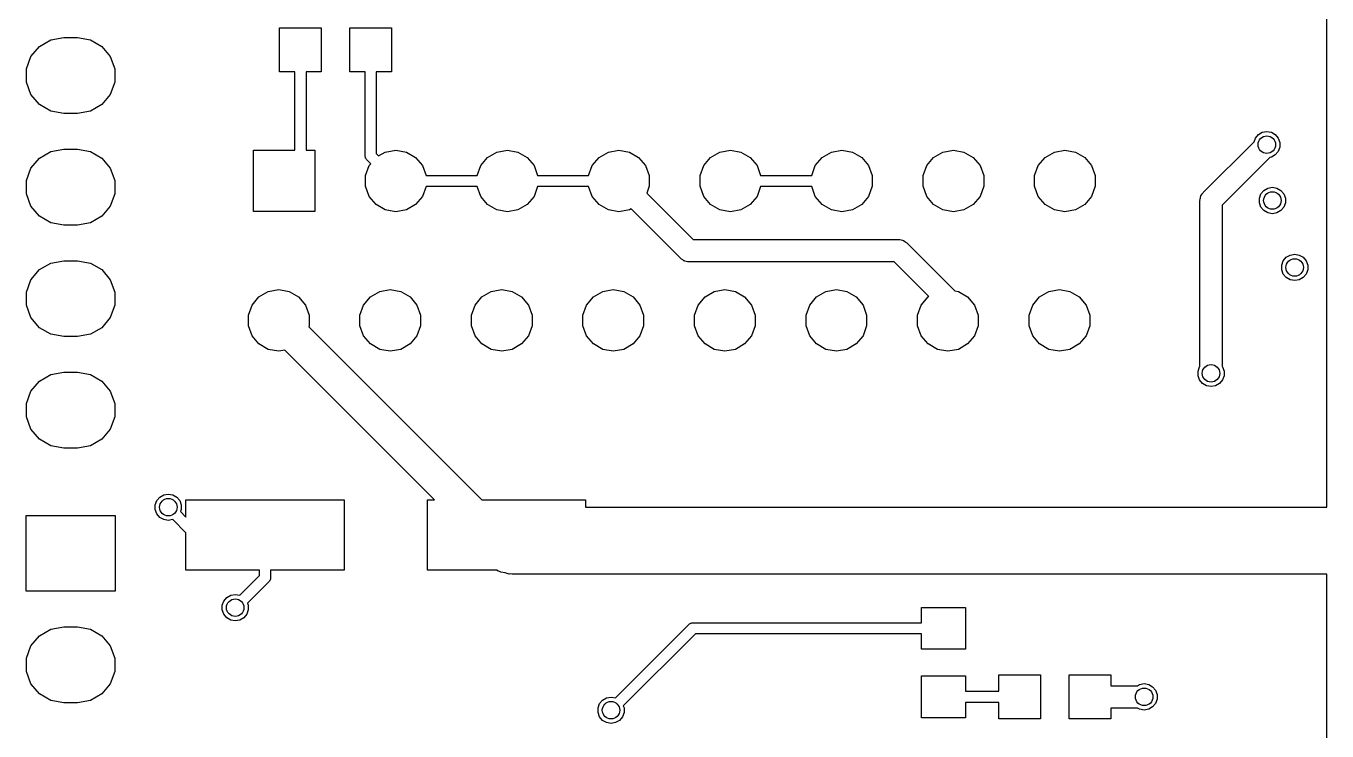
# Model space of a CAD drawing. Extents: x 10 to 287, y -200 to -10.
# Drawn here: x 82.48 to 112.11, y -87.65 to -71.59 of the extents above; entities that cross this region are included whole.
import ezdxf

# ---------------------------------------------------------------- set-up
doc = ezdxf.new("R2010")
doc.units = 0
doc.header["$MEASUREMENT"] = 0
doc.layers.add('BLACK', color=7, linetype='CONTINUOUS')

msp = doc.modelspace()

# ---------------------------------------------------------------- linework, layer by layer
at = {"layer": 'Black'}
for p, q in [((112.111, -82.55), (112.109, -68.326)), ((88.2599, -72.6364), (88.2599, -71.6356)), ((88.2599, -71.6356), (89.2099, -71.6356)), ((89.2099, -71.6356), (89.2099, -72.6364)), ((89.8601, -72.6364), (89.8601, -71.6356)), ((89.8601, -71.6356), (90.8101, -71.6356)), ((90.8101, -71.6356), (90.8101, -72.6364)), ((82.7886, -72.0584), (83.0483, -71.9085)), ((83.0483, -71.9085), (83.3437, -71.8564)), ((83.3437, -71.8564), (83.6563, -71.8564)), ((83.6563, -71.8564), (83.9517, -71.9085)), ((83.9517, -71.9085), (84.2114, -72.0584)), ((82.4932, -72.57), (82.5958, -72.2882)), ((82.5958, -72.2882), (82.7886, -72.0584)), ((84.2114, -72.0584), (84.4042, -72.2882)), ((84.4042, -72.2882), (84.5068, -72.57)), ((82.4932, -72.87), (82.4932, -72.57)), ((84.5068, -72.57), (84.5068, -72.87)), ((82.5958, -73.1518), (82.4932, -72.87)), ((84.5068, -72.87), (84.4042, -73.1518)), ((88.6079, -72.6364), (88.2599, -72.6364)), ((88.6079, -74.422), (88.6079, -72.6364)), ((89.2099, -72.6364), (88.8619, -72.6364)), ((88.8619, -72.6364), (88.8619, -74.422)), ((90.2081, -72.6364), (89.8601, -72.6364)), ((90.2081, -74.549), (90.2081, -72.6364)), ((90.8101, -72.6364), (90.4621, -72.6364)), ((90.4621, -72.6364), (90.4621, -74.4964)), ((82.7886, -73.3816), (82.5958, -73.1518)), ((84.4042, -73.1518), (84.2114, -73.3816)), ((83.0483, -73.5315), (82.7886, -73.3816)), ((84.2114, -73.3816), (83.9517, -73.5315)), ((83.3437, -73.5836), (83.0483, -73.5315)), ((83.6563, -73.5836), (83.3437, -73.5836)), ((83.9517, -73.5315), (83.6563, -73.5836)), ((110.483, -74.1446), (110.551, -74.0645)), ((110.551, -74.0645), (110.641, -74.0123)), ((110.641, -74.0123), (110.744, -73.9941)), ((110.744, -73.9941), (110.847, -74.0123)), ((110.847, -74.0123), (110.937, -74.0645)), ((110.937, -74.0645), (111.005, -74.1446)), ((109.294, -75.3854), (110.454, -74.226)), ((110.454, -74.226), (110.483, -74.1446)), ((111.005, -74.1446), (111.04, -74.2428)), ((111.04, -74.3472), (111.005, -74.4454)), ((111.04, -74.2428), (111.04, -74.3472)), ((82.5958, -74.8282), (82.7886, -74.5984)), ((82.7886, -74.5984), (83.0483, -74.4485)), ((83.0483, -74.4485), (83.3437, -74.3964)), ((83.3437, -74.3964), (83.6563, -74.3964)), ((83.6563, -74.3964), (83.9517, -74.4485)), ((83.9517, -74.4485), (84.2114, -74.5984)), ((84.2114, -74.5984), (84.4042, -74.8282)), ((87.6681, -75.819), (87.6681, -74.422)), ((87.6681, -74.422), (88.6079, -74.422)), ((88.8619, -74.422), (89.0651, -74.422)), ((89.0651, -74.422), (89.0651, -75.819)), ((90.2091, -74.5545), (90.2081, -74.549)), ((90.2086, -74.5601), (90.2091, -74.5545)), ((90.2129, -74.5761), (90.2086, -74.5601)), ((90.2158, -74.5924), (90.2129, -74.5761)), ((90.2186, -74.5973), (90.2158, -74.5924)), ((90.22, -74.6027), (90.2186, -74.5973)), ((90.2295, -74.6163), (90.22, -74.6027)), ((90.2378, -74.6306), (90.2295, -74.6163)), ((90.2421, -74.6342), (90.2378, -74.6306)), ((90.2453, -74.6388), (90.2421, -74.6342)), ((90.3345, -74.728), (90.2453, -74.6388)), ((90.4621, -74.4964), (90.515, -74.5493)), ((90.515, -74.5493), (90.6668, -74.4616)), ((90.6668, -74.4616), (90.9066, -74.4193)), ((90.9066, -74.4193), (91.1464, -74.4616)), ((91.1464, -74.4616), (91.3573, -74.5834)), ((91.3573, -74.5834), (91.5138, -74.7699)), ((92.8394, -74.7699), (92.9959, -74.5834)), ((92.9959, -74.5834), (93.2068, -74.4616)), ((93.2068, -74.4616), (93.4466, -74.4193)), ((93.4466, -74.4193), (93.6864, -74.4616)), ((93.6864, -74.4616), (93.8973, -74.5834)), ((93.8973, -74.5834), (94.0538, -74.7699)), ((95.3794, -74.7699), (95.5359, -74.5834)), ((95.5359, -74.5834), (95.7468, -74.4616)), ((95.7468, -74.4616), (95.9866, -74.4193)), ((95.9866, -74.4193), (96.2264, -74.4616)), ((96.2264, -74.4616), (96.4373, -74.5834)), ((96.4373, -74.5834), (96.5938, -74.7699)), ((97.9194, -74.7699), (98.0759, -74.5834)), ((98.0759, -74.5834), (98.2868, -74.4616)), ((98.2868, -74.4616), (98.5266, -74.4193)), ((98.5266, -74.4193), (98.7664, -74.4616)), ((98.7664, -74.4616), (98.9773, -74.5834)), ((98.9773, -74.5834), (99.1338, -74.7699)), ((100.459, -74.7699), (100.616, -74.5834)), ((100.616, -74.5834), (100.827, -74.4616)), ((100.827, -74.4616), (101.067, -74.4193)), ((101.067, -74.4193), (101.306, -74.4616)), ((101.306, -74.4616), (101.517, -74.5834)), ((101.517, -74.5834), (101.674, -74.7699)), ((102.999, -74.7699), (103.156, -74.5834)), ((103.156, -74.5834), (103.367, -74.4616)), ((103.367, -74.4616), (103.607, -74.4193)), ((103.607, -74.4193), (103.846, -74.4616)), ((103.846, -74.4616), (104.057, -74.5834)), ((104.057, -74.5834), (104.214, -74.7699)), ((105.539, -74.7699), (105.696, -74.5834)), ((105.696, -74.5834), (105.907, -74.4616)), ((105.907, -74.4616), (106.147, -74.4193)), ((106.147, -74.4193), (106.386, -74.4616)), ((106.386, -74.4616), (106.597, -74.5834)), ((106.597, -74.5834), (106.754, -74.7699)), ((110.815, -74.5834), (109.728, -75.6702)), ((110.847, -74.5777), (110.815, -74.5834)), ((110.937, -74.5255), (110.847, -74.5777)), ((111.005, -74.4454), (110.937, -74.5255)), ((82.4932, -75.11), (82.5958, -74.8282)), ((84.4042, -74.8282), (84.5068, -75.11)), ((90.2161, -74.9987), (90.2994, -74.7699)), ((90.2994, -74.7699), (90.3345, -74.728)), ((91.5138, -74.7699), (91.5952, -74.9935)), ((92.758, -74.9935), (92.8394, -74.7699)), ((94.0538, -74.7699), (94.1352, -74.9935)), ((95.298, -74.9935), (95.3794, -74.7699)), ((96.5938, -74.7699), (96.6771, -74.9987)), ((97.8361, -74.9987), (97.9194, -74.7699)), ((99.1338, -74.7699), (99.2152, -74.9935)), ((100.378, -74.9935), (100.459, -74.7699)), ((101.674, -74.7699), (101.757, -74.9987)), ((102.916, -74.9987), (102.999, -74.7699)), ((104.214, -74.7699), (104.297, -74.9987)), ((105.456, -74.9987), (105.539, -74.7699)), ((106.754, -74.7699), (106.837, -74.9987)), ((82.4932, -75.41), (82.4932, -75.11)), ((84.5068, -75.11), (84.5068, -75.41)), ((90.2161, -75.2423), (90.2161, -74.9987)), ((90.2994, -75.4711), (90.2161, -75.2423)), ((91.5952, -75.2475), (91.5138, -75.4711)), ((91.5952, -74.9935), (92.758, -74.9935)), ((92.758, -75.2475), (91.5952, -75.2475)), ((92.8394, -75.4711), (92.758, -75.2475)), ((94.1352, -75.2475), (94.0538, -75.4711)), ((94.1352, -74.9935), (95.298, -74.9935)), ((95.298, -75.2475), (94.1352, -75.2475)), ((95.3794, -75.4711), (95.298, -75.2475)), ((96.6771, -75.2423), (96.6212, -75.3959)), ((96.6771, -74.9987), (96.6771, -75.2423)), ((97.8361, -75.2423), (97.8361, -74.9987)), ((97.9194, -75.4711), (97.8361, -75.2423)), ((99.2152, -75.2475), (99.1338, -75.4711)), ((99.2152, -74.9935), (100.378, -74.9935)), ((100.378, -75.2475), (99.2152, -75.2475)), ((100.459, -75.4711), (100.378, -75.2475)), ((101.757, -75.2423), (101.674, -75.4711)), ((101.757, -74.9987), (101.757, -75.2423)), ((102.916, -75.2423), (102.916, -74.9987)), ((102.999, -75.4711), (102.916, -75.2423)), ((104.297, -75.2423), (104.214, -75.4711)), ((104.297, -74.9987), (104.297, -75.2423)), ((105.456, -75.2423), (105.456, -74.9987)), ((105.539, -75.4711), (105.456, -75.2423)), ((106.837, -75.2423), (106.754, -75.4711)), ((106.837, -74.9987), (106.837, -75.2423)), ((82.5958, -75.6918), (82.4932, -75.41)), ((84.5068, -75.41), (84.4042, -75.6918)), ((90.4559, -75.6576), (90.2994, -75.4711)), ((91.5138, -75.4711), (91.3573, -75.6576)), ((92.9959, -75.6576), (92.8394, -75.4711)), ((94.0538, -75.4711), (93.8973, -75.6576)), ((95.5359, -75.6576), (95.3794, -75.4711)), ((96.6212, -75.3959), (97.6793, -76.454)), ((98.0759, -75.6576), (97.9194, -75.4711)), ((99.1338, -75.4711), (98.9773, -75.6576)), ((100.616, -75.6576), (100.459, -75.4711)), ((101.674, -75.4711), (101.517, -75.6576)), ((103.156, -75.6576), (102.999, -75.4711)), ((104.214, -75.4711), (104.057, -75.6576)), ((105.696, -75.6576), (105.539, -75.4711)), ((106.754, -75.4711), (106.597, -75.6576)), ((109.22, -75.565), (109.222, -75.554)), ((109.221, -75.5429), (109.23, -75.5108)), ((109.222, -75.554), (109.221, -75.5429)), ((109.23, -75.5108), (109.235, -75.4781)), ((109.235, -75.4781), (109.241, -75.4684)), ((109.241, -75.4684), (109.244, -75.4577)), ((109.244, -75.4577), (109.263, -75.4305)), ((109.263, -75.4305), (109.279, -75.4017)), ((109.279, -75.4017), (109.288, -75.3945)), ((109.288, -75.3945), (109.294, -75.3854)), ((110.575, -75.5128), (110.61, -75.4146)), ((110.575, -75.6172), (110.575, -75.5128)), ((110.61, -75.4146), (110.678, -75.3345)), ((110.678, -75.3345), (110.768, -75.2823)), ((110.768, -75.2823), (110.871, -75.2641)), ((110.871, -75.2641), (110.974, -75.2823)), ((110.974, -75.2823), (111.064, -75.3345)), ((111.064, -75.3345), (111.132, -75.4146)), ((111.132, -75.4146), (111.167, -75.5128)), ((111.167, -75.5128), (111.167, -75.6172)), ((82.7886, -75.9216), (82.5958, -75.6918)), ((84.4042, -75.6918), (84.2114, -75.9216)), ((89.0651, -75.819), (87.6681, -75.819)), ((90.6668, -75.7794), (90.4559, -75.6576)), ((90.9066, -75.8217), (90.6668, -75.7794)), ((91.1464, -75.7794), (90.9066, -75.8217)), ((91.3573, -75.6576), (91.1464, -75.7794)), ((93.2068, -75.7794), (92.9959, -75.6576)), ((93.4466, -75.8217), (93.2068, -75.7794)), ((93.6864, -75.7794), (93.4466, -75.8217)), ((93.8973, -75.6576), (93.6864, -75.7794)), ((95.7468, -75.7794), (95.5359, -75.6576)), ((95.9866, -75.8217), (95.7468, -75.7794)), ((96.2264, -75.7794), (95.9866, -75.8217)), ((96.2644, -75.7575), (96.2264, -75.7794)), ((97.3945, -76.8876), (96.2644, -75.7575)), ((98.2868, -75.7794), (98.0759, -75.6576)), ((98.5266, -75.8217), (98.2868, -75.7794)), ((98.7664, -75.7794), (98.5266, -75.8217)), ((98.9773, -75.6576), (98.7664, -75.7794)), ((100.827, -75.7794), (100.616, -75.6576)), ((101.067, -75.8217), (100.827, -75.7794)), ((101.306, -75.7794), (101.067, -75.8217)), ((101.517, -75.6576), (101.306, -75.7794)), ((103.367, -75.7794), (103.156, -75.6576)), ((103.607, -75.8217), (103.367, -75.7794)), ((103.846, -75.7794), (103.607, -75.8217)), ((104.057, -75.6576), (103.846, -75.7794)), ((105.907, -75.7794), (105.696, -75.6576)), ((106.147, -75.8217), (105.907, -75.7794)), ((106.386, -75.7794), (106.147, -75.8217)), ((106.597, -75.6576), (106.386, -75.7794)), ((109.22, -79.3438), (109.22, -75.565)), ((109.728, -75.6702), (109.728, -79.3438)), ((110.61, -75.7154), (110.575, -75.6172)), ((110.678, -75.7955), (110.61, -75.7154)), ((110.768, -75.8477), (110.678, -75.7955)), ((110.871, -75.8659), (110.768, -75.8477)), ((110.974, -75.8477), (110.871, -75.8659)), ((111.064, -75.7955), (110.974, -75.8477)), ((111.132, -75.7154), (111.064, -75.7955)), ((111.167, -75.6172), (111.132, -75.7154)), ((83.0483, -76.0715), (82.7886, -75.9216)), ((83.3437, -76.1236), (83.0483, -76.0715)), ((83.6563, -76.1236), (83.3437, -76.1236)), ((83.9517, -76.0715), (83.6563, -76.1236)), ((84.2114, -75.9216), (83.9517, -76.0715)), ((97.6793, -76.454), (102.362, -76.454)), ((102.362, -76.454), (102.373, -76.4559)), ((102.373, -76.4559), (102.384, -76.455)), ((102.384, -76.455), (102.416, -76.4636)), ((102.416, -76.4636), (102.449, -76.4693)), ((102.449, -76.4693), (102.459, -76.4749)), ((102.459, -76.4749), (102.469, -76.4778)), ((102.469, -76.4778), (102.497, -76.4968)), ((102.497, -76.4968), (102.525, -76.5134)), ((102.525, -76.5134), (102.532, -76.522)), ((102.532, -76.522), (102.542, -76.5284)), ((102.542, -76.5284), (103.635, -77.6217)), ((82.7886, -77.1384), (83.0483, -76.9885)), ((83.0483, -76.9885), (83.3437, -76.9364)), ((83.3437, -76.9364), (83.6563, -76.9364)), ((83.6563, -76.9364), (83.9517, -76.9885)), ((83.9517, -76.9885), (84.2114, -77.1384)), ((97.4036, -76.894), (97.3945, -76.8876)), ((97.4108, -76.9026), (97.4036, -76.894)), ((97.4396, -76.9192), (97.4108, -76.9026)), ((97.4668, -76.9382), (97.4396, -76.9192)), ((97.4775, -76.9411), (97.4668, -76.9382)), ((97.4872, -76.9467), (97.4775, -76.9411)), ((97.5199, -76.9524), (97.4872, -76.9467)), ((97.552, -76.961), (97.5199, -76.9524)), ((97.5631, -76.9601), (97.552, -76.961)), ((97.5741, -76.962), (97.5631, -76.9601)), ((102.257, -76.962), (97.5741, -76.962)), ((103.044, -77.7495), (102.257, -76.962)), ((111.083, -77.0368), (111.118, -76.9386)), ((111.083, -77.1412), (111.083, -77.0368)), ((111.118, -76.9386), (111.186, -76.8585)), ((111.186, -76.8585), (111.276, -76.8063)), ((111.276, -76.8063), (111.379, -76.7881)), ((111.379, -76.7881), (111.482, -76.8063)), ((111.482, -76.8063), (111.572, -76.8585)), ((111.572, -76.8585), (111.64, -76.9386)), ((111.64, -76.9386), (111.675, -77.0368)), ((111.675, -77.0368), (111.675, -77.1412)), ((82.5958, -77.3682), (82.7886, -77.1384)), ((84.2114, -77.1384), (84.4042, -77.3682)), ((111.118, -77.2394), (111.083, -77.1412)), ((111.186, -77.3195), (111.118, -77.2394)), ((111.276, -77.3717), (111.186, -77.3195)), ((111.572, -77.3195), (111.482, -77.3717)), ((111.64, -77.2394), (111.572, -77.3195)), ((111.675, -77.1412), (111.64, -77.2394)), ((82.4932, -77.65), (82.5958, -77.3682)), ((84.4042, -77.3682), (84.5068, -77.65)), ((87.9998, -77.6366), (88.2396, -77.5943)), ((88.2396, -77.5943), (88.4794, -77.6366)), ((90.5398, -77.6366), (90.7796, -77.5943)), ((90.7796, -77.5943), (91.0194, -77.6366)), ((93.0798, -77.6366), (93.3196, -77.5943)), ((93.3196, -77.5943), (93.5594, -77.6366)), ((95.6198, -77.6366), (95.8596, -77.5943)), ((95.8596, -77.5943), (96.0994, -77.6366)), ((98.1598, -77.6366), (98.3996, -77.5943)), ((98.3996, -77.5943), (98.6394, -77.6366)), ((100.7, -77.6366), (100.94, -77.5943)), ((100.94, -77.5943), (101.179, -77.6366)), ((103.635, -77.6217), (103.719, -77.6366)), ((105.78, -77.6366), (106.02, -77.5943)), ((106.02, -77.5943), (106.259, -77.6366)), ((111.379, -77.3899), (111.276, -77.3717)), ((111.482, -77.3717), (111.379, -77.3899)), ((82.4932, -77.95), (82.4932, -77.65)), ((84.5068, -77.65), (84.5068, -77.95)), ((87.6324, -77.9449), (87.7889, -77.7584)), ((87.7889, -77.7584), (87.9998, -77.6366)), ((88.4794, -77.6366), (88.6903, -77.7584)), ((88.6903, -77.7584), (88.8468, -77.9449)), ((90.1724, -77.9449), (90.3289, -77.7584)), ((90.3289, -77.7584), (90.5398, -77.6366)), ((91.0194, -77.6366), (91.2303, -77.7584)), ((91.2303, -77.7584), (91.3868, -77.9449)), ((92.7124, -77.9449), (92.8689, -77.7584)), ((92.8689, -77.7584), (93.0798, -77.6366)), ((93.5594, -77.6366), (93.7703, -77.7584)), ((93.7703, -77.7584), (93.9268, -77.9449)), ((95.2524, -77.9449), (95.4089, -77.7584)), ((95.4089, -77.7584), (95.6198, -77.6366)), ((96.0994, -77.6366), (96.3103, -77.7584)), ((96.3103, -77.7584), (96.4668, -77.9449)), ((97.7924, -77.9449), (97.9489, -77.7584)), ((97.9489, -77.7584), (98.1598, -77.6366)), ((98.6394, -77.6366), (98.8503, -77.7584)), ((98.8503, -77.7584), (99.0068, -77.9449)), ((100.332, -77.9449), (100.489, -77.7584)), ((100.489, -77.7584), (100.7, -77.6366)), ((101.179, -77.6366), (101.39, -77.7584)), ((101.39, -77.7584), (101.547, -77.9449)), ((102.872, -77.9449), (103.029, -77.7584)), ((103.029, -77.7584), (103.044, -77.7495)), ((103.719, -77.6366), (103.93, -77.7584)), ((103.93, -77.7584), (104.087, -77.9449)), ((105.412, -77.9449), (105.569, -77.7584)), ((105.569, -77.7584), (105.78, -77.6366)), ((106.259, -77.6366), (106.47, -77.7584)), ((106.47, -77.7584), (106.627, -77.9449)), ((82.5958, -78.2318), (82.4932, -77.95)), ((84.5068, -77.95), (84.4042, -78.2318)), ((87.5491, -78.1737), (87.6324, -77.9449)), ((87.5491, -78.4173), (87.5491, -78.1737)), ((88.8468, -77.9449), (88.9301, -78.1737)), ((88.9301, -78.1737), (88.9301, -78.4173)), ((90.0891, -78.1737), (90.1724, -77.9449)), ((90.0891, -78.4173), (90.0891, -78.1737)), ((91.3868, -77.9449), (91.4701, -78.1737)), ((91.4701, -78.1737), (91.4701, -78.4173)), ((92.6291, -78.1737), (92.7124, -77.9449)), ((92.6291, -78.4173), (92.6291, -78.1737)), ((93.9268, -77.9449), (94.0101, -78.1737)), ((94.0101, -78.1737), (94.0101, -78.4173)), ((95.1691, -78.1737), (95.2524, -77.9449)), ((95.1691, -78.4173), (95.1691, -78.1737)), ((96.4668, -77.9449), (96.5501, -78.1737)), ((96.5501, -78.1737), (96.5501, -78.4173)), ((97.7091, -78.1737), (97.7924, -77.9449)), ((97.7091, -78.4173), (97.7091, -78.1737)), ((99.0068, -77.9449), (99.0901, -78.1737)), ((99.0901, -78.1737), (99.0901, -78.4173)), ((100.249, -78.1737), (100.332, -77.9449)), ((100.249, -78.4173), (100.249, -78.1737)), ((101.547, -77.9449), (101.63, -78.1737)), ((101.63, -78.1737), (101.63, -78.4173)), ((102.789, -78.1737), (102.872, -77.9449)), ((102.789, -78.4173), (102.789, -78.1737)), ((104.087, -77.9449), (104.17, -78.1737)), ((104.17, -78.1737), (104.17, -78.4173)), ((105.329, -78.1737), (105.412, -77.9449)), ((105.329, -78.4173), (105.329, -78.1737)), ((106.627, -77.9449), (106.71, -78.1737)), ((106.71, -78.1737), (106.71, -78.4173)), ((82.7886, -78.4616), (82.5958, -78.2318)), ((83.0483, -78.6115), (82.7886, -78.4616)), ((84.2114, -78.4616), (83.9517, -78.6115)), ((84.4042, -78.2318), (84.2114, -78.4616)), ((87.6324, -78.6461), (87.5491, -78.4173)), ((88.9301, -78.4173), (88.9221, -78.4392)), ((88.9221, -78.4392), (92.8678, -82.3849)), ((90.1724, -78.6461), (90.0891, -78.4173)), ((91.4701, -78.4173), (91.3868, -78.6461)), ((92.7124, -78.6461), (92.6291, -78.4173)), ((94.0101, -78.4173), (93.9268, -78.6461)), ((95.2524, -78.6461), (95.1691, -78.4173)), ((96.5501, -78.4173), (96.4668, -78.6461)), ((97.7924, -78.6461), (97.7091, -78.4173)), ((99.0901, -78.4173), (99.0068, -78.6461)), ((100.332, -78.6461), (100.249, -78.4173)), ((101.63, -78.4173), (101.547, -78.6461)), ((102.872, -78.6461), (102.789, -78.4173)), ((104.17, -78.4173), (104.087, -78.6461)), ((105.412, -78.6461), (105.329, -78.4173)), ((106.71, -78.4173), (106.627, -78.6461)), ((83.3437, -78.6636), (83.0483, -78.6115)), ((83.6563, -78.6636), (83.3437, -78.6636)), ((83.9517, -78.6115), (83.6563, -78.6636)), ((87.7889, -78.8326), (87.6324, -78.6461)), ((90.3289, -78.8326), (90.1724, -78.6461)), ((91.3868, -78.6461), (91.2303, -78.8326)), ((92.8689, -78.8326), (92.7124, -78.6461)), ((93.9268, -78.6461), (93.7703, -78.8326)), ((95.4089, -78.8326), (95.2524, -78.6461)), ((96.4668, -78.6461), (96.3103, -78.8326)), ((97.9489, -78.8326), (97.7924, -78.6461)), ((99.0068, -78.6461), (98.8503, -78.8326)), ((100.489, -78.8326), (100.332, -78.6461)), ((101.547, -78.6461), (101.39, -78.8326)), ((103.029, -78.8326), (102.872, -78.6461)), ((104.087, -78.6461), (103.93, -78.8326)), ((105.569, -78.8326), (105.412, -78.6461)), ((106.627, -78.6461), (106.47, -78.8326)), ((87.9998, -78.9544), (87.7889, -78.8326)), ((88.2396, -78.9967), (87.9998, -78.9544)), ((88.3776, -78.9723), (88.2396, -78.9967)), ((91.7902, -82.3849), (88.3776, -78.9723)), ((90.5398, -78.9544), (90.3289, -78.8326)), ((90.7796, -78.9967), (90.5398, -78.9544)), ((91.0194, -78.9544), (90.7796, -78.9967)), ((91.2303, -78.8326), (91.0194, -78.9544)), ((93.0798, -78.9544), (92.8689, -78.8326)), ((93.3196, -78.9967), (93.0798, -78.9544)), ((93.5594, -78.9544), (93.3196, -78.9967)), ((93.7703, -78.8326), (93.5594, -78.9544)), ((95.6198, -78.9544), (95.4089, -78.8326)), ((95.8596, -78.9967), (95.6198, -78.9544)), ((96.0994, -78.9544), (95.8596, -78.9967)), ((96.3103, -78.8326), (96.0994, -78.9544)), ((98.1598, -78.9544), (97.9489, -78.8326)), ((98.3996, -78.9967), (98.1598, -78.9544)), ((98.6394, -78.9544), (98.3996, -78.9967)), ((98.8503, -78.8326), (98.6394, -78.9544)), ((100.7, -78.9544), (100.489, -78.8326)), ((100.94, -78.9967), (100.7, -78.9544)), ((101.179, -78.9544), (100.94, -78.9967)), ((101.39, -78.8326), (101.179, -78.9544)), ((103.24, -78.9544), (103.029, -78.8326)), ((103.48, -78.9967), (103.24, -78.9544)), ((103.719, -78.9544), (103.48, -78.9967)), ((103.93, -78.8326), (103.719, -78.9544)), ((105.78, -78.9544), (105.569, -78.8326)), ((106.02, -78.9967), (105.78, -78.9544)), ((106.259, -78.9544), (106.02, -78.9967)), ((106.47, -78.8326), (106.259, -78.9544)), ((109.178, -79.4498), (109.213, -79.3516)), ((109.213, -79.3516), (109.22, -79.3438)), ((109.728, -79.3438), (109.735, -79.3516)), ((109.735, -79.3516), (109.77, -79.4498)), ((82.5958, -79.9082), (82.7886, -79.6784)), ((82.7886, -79.6784), (83.0483, -79.5285)), ((83.0483, -79.5285), (83.3437, -79.4764)), ((83.3437, -79.4764), (83.6563, -79.4764)), ((83.6563, -79.4764), (83.9517, -79.5285)), ((83.9517, -79.5285), (84.2114, -79.6784)), ((84.2114, -79.6784), (84.4042, -79.9082)), ((109.178, -79.5542), (109.178, -79.4498)), ((109.213, -79.6524), (109.178, -79.5542)), ((109.281, -79.7325), (109.213, -79.6524)), ((109.735, -79.6524), (109.667, -79.7325)), ((109.77, -79.5542), (109.735, -79.6524)), ((109.77, -79.4498), (109.77, -79.5542)), ((82.4932, -80.19), (82.5958, -79.9082)), ((84.4042, -79.9082), (84.5068, -80.19)), ((109.371, -79.7847), (109.281, -79.7325)), ((109.474, -79.8029), (109.371, -79.7847)), ((109.577, -79.7847), (109.474, -79.8029)), ((109.667, -79.7325), (109.577, -79.7847)), ((82.4932, -80.49), (82.4932, -80.19)), ((84.5068, -80.19), (84.5068, -80.49)), ((82.5958, -80.7718), (82.4932, -80.49)), ((84.5068, -80.49), (84.4042, -80.7718)), ((82.7886, -81.0016), (82.5958, -80.7718)), ((84.4042, -80.7718), (84.2114, -81.0016)), ((83.0483, -81.1515), (82.7886, -81.0016)), ((83.3437, -81.2036), (83.0483, -81.1515)), ((83.9517, -81.1515), (83.6563, -81.2036)), ((84.2114, -81.0016), (83.9517, -81.1515)), ((83.6563, -81.2036), (83.3437, -81.2036)), ((85.4644, -82.3996), (85.5316, -82.3195)), ((85.5316, -82.3195), (85.6221, -82.2673)), ((85.6221, -82.2673), (85.725, -82.2491)), ((85.725, -82.2491), (85.8279, -82.2673)), ((85.8279, -82.2673), (85.9184, -82.3195)), ((85.9184, -82.3195), (85.9856, -82.3996)), ((85.4287, -82.4978), (85.4644, -82.3996)), ((85.4287, -82.6022), (85.4287, -82.4978)), ((85.4644, -82.7004), (85.4287, -82.6022)), ((85.9856, -82.3996), (86.0213, -82.4978)), ((86.0213, -82.6022), (86.0041, -82.6495)), ((86.0041, -82.6495), (86.1276, -82.773)), ((86.0213, -82.4978), (86.0213, -82.6022)), ((86.1276, -82.773), (86.1276, -82.3849)), ((86.1276, -82.3849), (89.7268, -82.3849)), ((89.7268, -82.3849), (89.7268, -83.9851)), ((91.6292, -83.9851), (91.6292, -82.3849)), ((91.6292, -82.3849), (91.7902, -82.3849)), ((92.8678, -82.3849), (95.2284, -82.3849)), ((95.2284, -82.3849), (95.2284, -82.55)), ((95.2284, -82.55), (112.111, -82.55)), ((82.484, -84.4636), (82.484, -82.7364)), ((82.484, -82.7364), (84.516, -82.7364)), ((84.516, -82.7364), (84.516, -84.4636)), ((85.5316, -82.7805), (85.4644, -82.7004)), ((85.6221, -82.8327), (85.5316, -82.7805)), ((85.725, -82.8509), (85.6221, -82.8327)), ((85.8279, -82.8327), (85.725, -82.8509)), ((85.828, -82.8326), (85.8279, -82.8327)), ((86.1276, -83.1322), (85.828, -82.8326)), ((86.1276, -83.9851), (86.1276, -83.1322)), ((87.8002, -83.9851), (86.1276, -83.9851)), ((87.352, -84.5534), (87.8002, -84.1052)), ((87.8002, -84.1052), (87.8002, -83.9851)), ((89.7268, -83.9851), (88.0542, -83.9851)), ((88.0542, -83.9851), (88.0542, -84.1578)), ((93.2088, -83.9851), (91.6292, -83.9851)), ((93.2338, -84.0026), (93.2088, -83.9851)), ((93.2662, -84.0113), (93.2338, -84.0026)), ((93.2952, -84.028), (93.2662, -84.0113)), ((93.3932, -84.0453), (93.2952, -84.028)), ((93.4894, -84.0711), (93.3932, -84.0453)), ((93.5228, -84.0682), (93.4894, -84.0711)), ((93.5558, -84.074), (93.5228, -84.0682)), ((112.111, -84.074), (93.5558, -84.074)), ((112.114, -98.933), (112.111, -84.074)), ((88.017, -84.2476), (87.5281, -84.7365)), ((88.0202, -84.243), (88.017, -84.2476)), ((88.0245, -84.2395), (88.0202, -84.243)), ((88.0328, -84.2251), (88.0245, -84.2395)), ((88.0423, -84.2115), (88.0328, -84.2251)), ((88.0437, -84.2061), (88.0423, -84.2115)), ((88.0465, -84.2013), (88.0437, -84.2061)), ((88.0494, -84.1849), (88.0465, -84.2013)), ((88.0537, -84.1689), (88.0494, -84.1849)), ((88.0542, -84.1578), (88.0532, -84.1633)), ((88.0532, -84.1633), (88.0537, -84.1689)), ((84.516, -84.4636), (82.484, -84.4636)), ((86.9527, -84.7838), (86.9884, -84.6856)), ((86.9884, -84.6856), (87.0556, -84.6055)), ((87.0556, -84.6055), (87.1461, -84.5533)), ((87.1461, -84.5533), (87.249, -84.5351)), ((87.249, -84.5351), (87.3519, -84.5533)), ((87.3519, -84.5533), (87.352, -84.5534)), ((87.5281, -84.7365), (87.5453, -84.7838)), ((86.9527, -84.8882), (86.9527, -84.7838)), ((86.9884, -84.9864), (86.9527, -84.8882)), ((87.0556, -85.0665), (86.9884, -84.9864)), ((87.5096, -84.9864), (87.4424, -85.0665)), ((87.5453, -84.8882), (87.5096, -84.9864)), ((87.5453, -84.7838), (87.5453, -84.8882)), ((102.878, -85.1789), (102.878, -84.8309)), ((102.878, -84.8309), (103.878, -84.8309)), ((103.878, -84.8309), (103.878, -85.7809)), ((82.7886, -85.4784), (83.0483, -85.3285)), ((83.0483, -85.3285), (83.3437, -85.2764)), ((83.3437, -85.2764), (83.6563, -85.2764)), ((83.6563, -85.2764), (83.9517, -85.3285)), ((83.9517, -85.3285), (84.2114, -85.4784)), ((87.1461, -85.1187), (87.0556, -85.0665)), ((87.249, -85.1369), (87.1461, -85.1187)), ((87.3519, -85.1187), (87.249, -85.1369)), ((87.4424, -85.0665), (87.3519, -85.1187)), ((95.9118, -86.8902), (97.5859, -85.2161)), ((97.5859, -85.2161), (97.5905, -85.2129)), ((97.5905, -85.2129), (97.5941, -85.2086)), ((97.5941, -85.2086), (97.6084, -85.2003)), ((97.6084, -85.2003), (97.622, -85.1908)), ((97.622, -85.1908), (97.6274, -85.1894)), ((97.6274, -85.1894), (97.6323, -85.1866)), ((97.6323, -85.1866), (97.6486, -85.1837)), ((97.6486, -85.1837), (97.6646, -85.1794)), ((97.6646, -85.1794), (97.6702, -85.1799)), ((97.6702, -85.1799), (97.6757, -85.1789)), ((97.6757, -85.1789), (97.8281, -85.1789)), ((97.8281, -85.1789), (102.878, -85.1789)), ((82.5958, -85.7082), (82.7886, -85.4784)), ((84.2114, -85.4784), (84.4042, -85.7082)), ((97.7283, -85.4329), (96.0879, -87.0733)), ((97.8281, -85.4329), (97.7283, -85.4329)), ((102.878, -85.4329), (97.8281, -85.4329)), ((102.878, -85.7809), (102.878, -85.4329)), ((82.4932, -85.99), (82.5958, -85.7082)), ((84.4042, -85.7082), (84.5068, -85.99)), ((103.878, -85.7809), (102.878, -85.7809)), ((82.4932, -86.29), (82.4932, -85.99)), ((84.5068, -85.99), (84.5068, -86.29)), ((82.5958, -86.5718), (82.4932, -86.29)), ((84.5068, -86.29), (84.4042, -86.5718)), ((102.878, -87.343), (102.878, -86.393)), ((102.878, -86.393), (103.878, -86.393)), ((103.878, -86.393), (103.878, -86.741)), ((104.643, -86.741), (104.643, -86.3676)), ((104.643, -86.3676), (105.593, -86.3676)), ((105.593, -86.3676), (105.593, -87.3684)), ((106.243, -87.3684), (106.243, -86.3676)), ((106.243, -86.3676), (107.193, -86.3676)), ((107.193, -86.3676), (107.193, -86.614)), ((82.7886, -86.8016), (82.5958, -86.5718)), ((83.0483, -86.9515), (82.7886, -86.8016)), ((84.2114, -86.8016), (83.9517, -86.9515)), ((84.4042, -86.5718), (84.2114, -86.8016)), ((103.878, -86.741), (104.643, -86.741)), ((107.193, -86.614), (107.797, -86.614)), ((107.797, -86.614), (107.847, -86.5853)), ((107.847, -86.5853), (107.95, -86.5671)), ((107.95, -86.5671), (108.053, -86.5853)), ((108.053, -86.5853), (108.143, -86.6375)), ((108.143, -86.6375), (108.211, -86.7176)), ((108.211, -86.7176), (108.246, -86.8158)), ((108.246, -86.8158), (108.246, -86.9202)), ((83.3437, -87.0036), (83.0483, -86.9515)), ((83.6563, -87.0036), (83.3437, -87.0036)), ((83.9517, -86.9515), (83.6563, -87.0036)), ((95.5125, -87.1206), (95.5482, -87.0224)), ((95.5482, -87.0224), (95.6154, -86.9423)), ((95.6154, -86.9423), (95.7059, -86.8901)), ((95.7059, -86.8901), (95.8088, -86.8719)), ((95.8088, -86.8719), (95.9117, -86.8901)), ((95.9117, -86.8901), (95.9118, -86.8902)), ((96.0879, -87.0733), (96.1051, -87.1206)), ((104.643, -86.995), (103.878, -86.995)), ((103.878, -86.995), (103.878, -87.343)), ((104.643, -87.3684), (104.643, -86.995)), ((108.143, -87.0985), (108.053, -87.1507)), ((108.211, -87.0184), (108.143, -87.0985)), ((108.246, -86.9202), (108.211, -87.0184)), ((95.5125, -87.225), (95.5125, -87.1206)), ((95.5482, -87.3232), (95.5125, -87.225)), ((95.6154, -87.4033), (95.5482, -87.3232)), ((95.7059, -87.4555), (95.6154, -87.4033)), ((96.0022, -87.4033), (95.9117, -87.4555)), ((96.0694, -87.3232), (96.0022, -87.4033)), ((96.1051, -87.225), (96.0694, -87.3232)), ((96.1051, -87.1206), (96.1051, -87.225)), ((103.878, -87.343), (102.878, -87.343)), ((105.593, -87.3684), (104.643, -87.3684)), ((107.193, -87.3684), (106.243, -87.3684)), ((107.797, -87.122), (107.193, -87.122)), ((107.193, -87.122), (107.193, -87.3684)), ((107.847, -87.1507), (107.797, -87.122)), ((107.95, -87.1689), (107.847, -87.1507)), ((108.053, -87.1507), (107.95, -87.1689)), ((95.8088, -87.4737), (95.7059, -87.4555)), ((95.9117, -87.4555), (95.8088, -87.4737))]:
    msp.add_line(p, q, dxfattribs=at)
for centre in [(110.744, -74.295), (110.871, -75.565), (111.379, -77.089), (109.474, -79.502), (85.725, -82.55), (87.249, -84.836), (107.95, -86.868), (95.8088, -87.1728)]:
    msp.add_circle(centre, 0.1994, dxfattribs=at)

doc.saveas('drawing.dxf')
